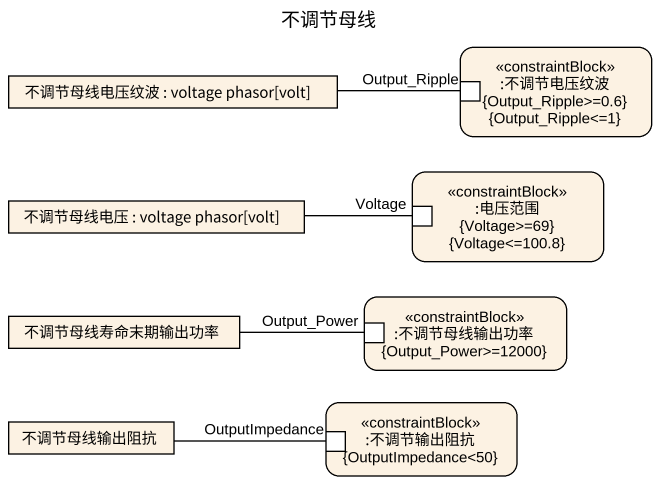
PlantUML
@startuml
title 不调节母线
rectangle ":不调节电压纹波\n{Output_Ripple>=0.6}\n{Output_Ripple<=1}" as 不调节电压纹波 <<constraintBlock>> {
  port Output_Ripple
}
rectangle "不调节母线电压纹波 : voltage phasor[volt]" as 不调节母线电压纹波
rectangle ":电压范围\n{Voltage>=69}\n{Voltage<=100.8}" as 电压范围 <<constraintBlock>> {
  port Voltage
}
rectangle "不调节母线电压 : voltage phasor[volt]" as 不调节母线电压
rectangle ":不调节母线输出功率\n{Output_Power>=12000}" as 不调节母线输出功率 <<constraintBlock>> {
  port Output_Power
}
rectangle 不调节母线寿命末期输出功率
rectangle 不调节母线输出阻抗
rectangle ":不调节输出阻抗\n{OutputImpedance<50}" as 不调节输出阻抗 <<constraintBlock>> {
  port OutputImpedance
}
不调节母线电压纹波 -right- Output_Ripple
不调节母线电压 -right- Voltage
不调节母线寿命末期输出功率 -right- Output_Power
不调节母线输出阻抗 -right- OutputImpedance
@enduml
